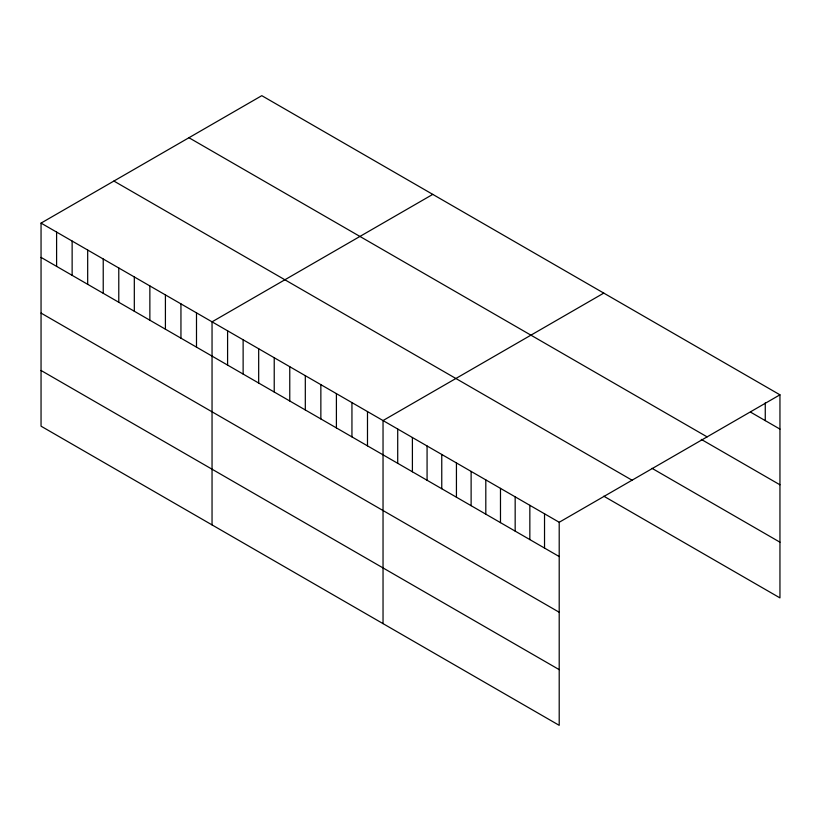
<?xml version="1.0" encoding="UTF-8"?>
<svg xmlns="http://www.w3.org/2000/svg" width="821" height="821" viewBox="0 0 821 821"><rect width="100%" height="100%" fill="white"/><g stroke="black" fill="none" stroke-linecap="round" stroke-linejoin="round"><path stroke-width="1.23" d="M41.05 223.107L559.204 522.269L559.204 725.333L41.05 426.181L41.05 223.107L261.796 95.667L779.95 394.819L779.95 597.893L603.774 496.182M432.78 194.382L212.044 321.832L212.044 524.906M603.774 293.107L383.038 420.547L383.038 623.621M559.204 522.269L779.95 394.819M750.589 412.152L779.95 429.106M188.943 137.723L707.107 436.875M701.298 439.399L779.95 484.8M652.018 468.329L779.95 542.188M113.893 181.051L632.057 480.203M41.05 257.394L559.204 556.546M41.05 313.088L559.204 612.25M41.05 370.476L559.204 669.638M765.264 402.854L765.264 420.629M544.528 513.792L544.528 548.069M529.843 505.315L529.843 539.592M515.167 496.838L515.167 531.115M500.482 488.362L500.482 522.638M485.806 479.885L485.806 514.162M471.121 471.408L471.121 505.685M456.435 462.931L456.435 497.208M441.76 454.454L441.76 488.741M427.074 445.977L427.074 480.264M412.399 437.501L412.399 471.788M397.713 429.024L397.713 463.311M367.49 411.578L367.49 445.854M351.942 402.598L351.942 436.885M336.405 393.628L336.405 427.905M320.857 384.649L320.857 418.936M305.309 375.679L305.309 409.956M289.762 366.7L289.762 400.987M274.224 357.73L274.224 392.007M258.677 348.751L258.677 383.038M243.129 339.781L243.129 374.058M227.591 330.801L227.591 365.088M196.496 312.852L196.496 347.139M180.948 303.883L180.948 338.16M165.411 294.903L165.411 329.19M149.863 285.934L149.863 320.211M134.316 276.954L134.316 311.241M118.778 267.985L118.778 302.261M103.23 259.005L103.23 293.292M87.683 250.036L87.683 284.312M72.135 241.056L72.135 275.343M56.598 232.086L56.598 266.363"/></g></svg>
